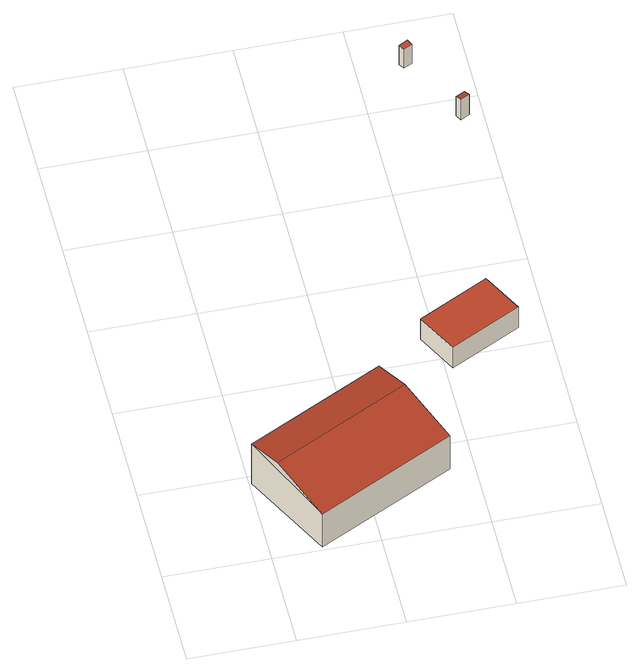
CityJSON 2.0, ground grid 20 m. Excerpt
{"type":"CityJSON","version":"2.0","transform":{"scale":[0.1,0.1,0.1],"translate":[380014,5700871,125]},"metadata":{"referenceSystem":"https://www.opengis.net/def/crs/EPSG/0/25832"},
"CityObjects":{
"building1":{"type":"Building","attributes":{"name":"Geothermie-Zentrum","Gemeindeschluessel":"05911000","Geometrietyp2DReferenz":"3000","function":"31001_3024","roofType":"3100","measuredHeight":11.62,"storeysAboveGround":2},"geometry":[{"type":"Solid","lod":"2","boundaries":[[[[0,1,2,3]],[[4,5,1,0]],[[6,7,5,4]],[[3,2,7,6]],[[0,8,4]],[[6,9,3]],[[3,9,8,0]],[[4,8,9,6]],[[1,5,7,2]]]],"semantics":{"surfaces":[{"type":"WallSurface"},{"type":"RoofSurface"},{"type":"GroundSurface"}],"values":[[0,0,0,0,0,0,1,1,2]]}}]},
"building2":{"type":"Building","attributes":{"name":"Geothermie-Zentrum","Gemeindeschluessel":"05911000","Geometrietyp2DReferenz":"3000","function":"31001_3024","roofType":"1000","measuredHeight":5.38,"storeysAboveGround":1},"geometry":[{"type":"Solid","lod":"2","boundaries":[[[[10,11,12,13]],[[14,15,11,10]],[[16,17,15,14]],[[13,12,17,16]],[[14,10,13,16]],[[11,15,17,12]]]],"semantics":{"surfaces":[{"type":"WallSurface"},{"type":"RoofSurface"},{"type":"GroundSurface"}],"values":[[0,0,0,0,1,2]]}}]},
"building3":{"type":"Building","attributes":{"Gemeindeschluessel":"05911000","Geometrietyp2DReferenz":"3000","function":"51009_1610","roofType":"1000","measuredHeight":5.09},"geometry":[{"type":"Solid","lod":"2","boundaries":[[[[18,19,20,21]],[[22,23,19,18]],[[24,25,23,22]],[[21,20,25,24]],[[22,18,21,24]],[[19,23,25,20]]]],"semantics":{"surfaces":[{"type":"WallSurface"},{"type":"RoofSurface"},{"type":"GroundSurface"}],"values":[[0,0,0,0,1,2]]}}]},
"building4":{"type":"Building","attributes":{"Gemeindeschluessel":"05911000","Geometrietyp2DReferenz":"3000","function":"51009_1610","roofType":"2100","measuredHeight":5.36},"geometry":[{"type":"Solid","lod":"2","boundaries":[[[[26,27,28,29]],[[30,31,27,26]],[[32,33,31,30]],[[29,28,33,32]],[[30,26,29,32]],[[27,31,33,28]]]],"semantics":{"surfaces":[{"type":"WallSurface"},{"type":"RoofSurface"},{"type":"GroundSurface"}],"values":[[0,0,0,0,1,2]]}}]}
},
"vertices":[
[264,312,109],[264,312,5],[3,179,5],[3,179,109],[354,136,92],[354,136,5],[92,3,92],[92,3,5],[297,248,121],[35,114,121],
[506,523,54],[506,523,0],[372,454,0],[372,454,54],[547,443,54],[547,443,0],[413,374,54],[413,374,0],
[495,1107,56],[495,1107,6],[478,1098,6],[478,1098,56],[501,1095,56],[501,1095,6],[484,1087,56],[484,1087,6],
[573,954,59],[573,954,5],[567,966,5],[567,966,55],[556,945,59],[556,945,5],[550,957,55],[550,957,5]
]}
